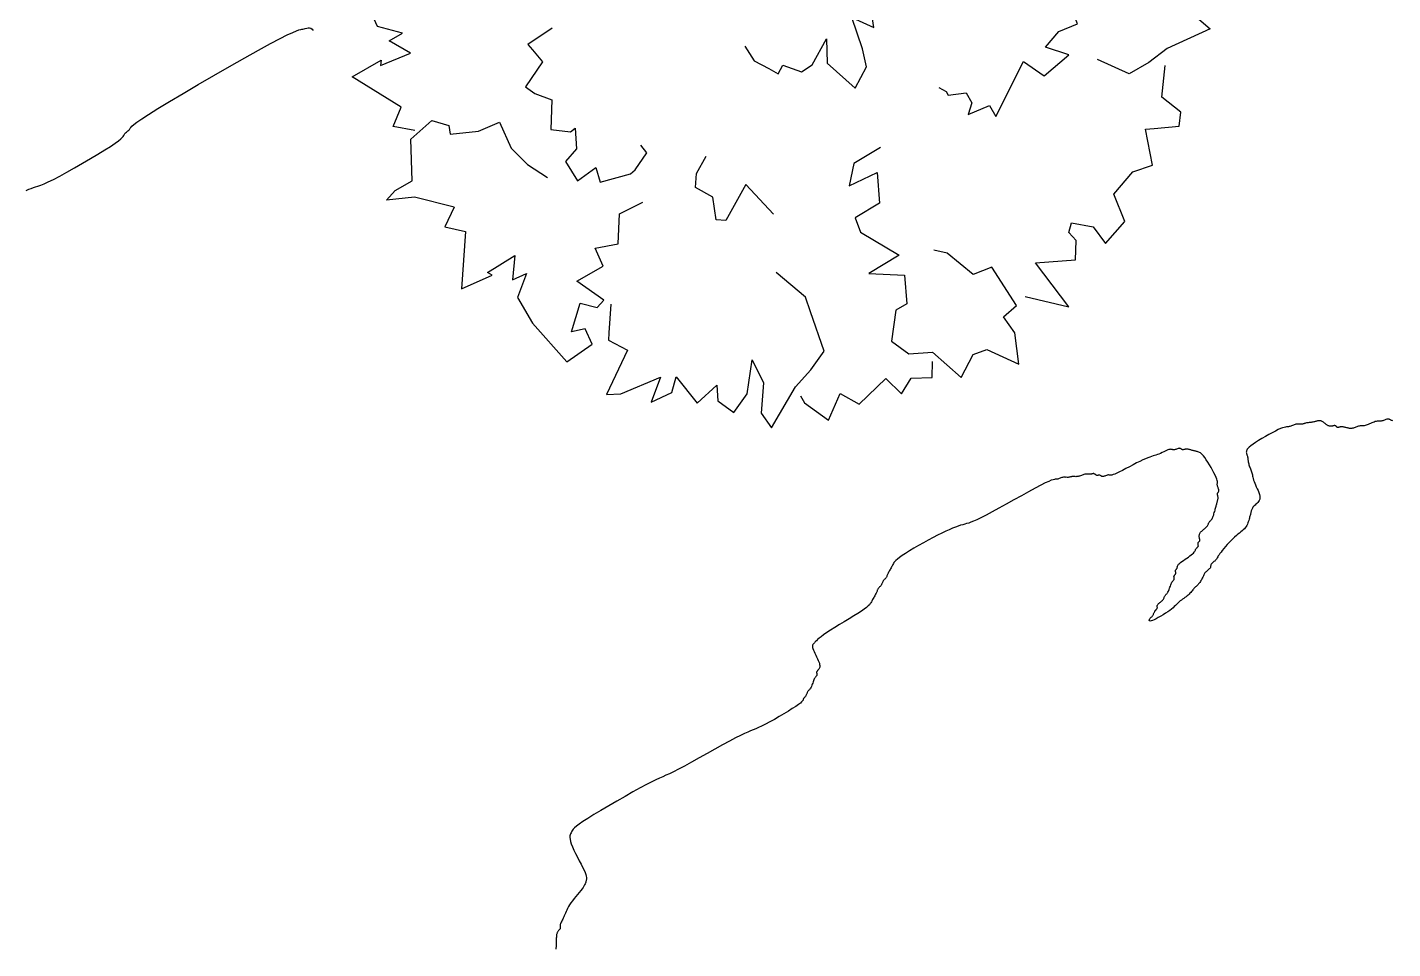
# Model space of a CAD drawing. Header units: metres. Extents: x 99558 to 100592, y 49739 to 50255.
# Drawn here: x 100032.28 to 100034.294, y 50053.834 to 50055.194 of the extents above; entities that cross this region are included whole.
import ezdxf

# ---------------------------------------------------------------- set-up
doc = ezdxf.new("R2010")
doc.units = ezdxf.units.M
doc.header["$MEASUREMENT"] = 0
doc.layers.add('Vegetation', color=100, linetype='Continuous')

# ---------------------------------------------------------------- blocks, each defined once
blk = doc.blocks.new('TREE-13')
for points in [[(-21.55, 67.39), (-19.58, 66.68), (-18.68, 69.81), (-10.83, 73.35), (-12.85, 70.01), (-12.85, 68.14), (-7.46, 69.81), (-3.65, 68.77), (-4.1, 65.43), (2.19, 67.72), (5.1, 68.14), (3.98, 64.39), (8.02, 63.35), (6.45, 59.19), (-1.18, 59.19), (-3.2, 55.44), (0.62, 52.94), (5.55, 52.53), (-2.3, 46.28), (-9.03, 46.28), (-9.48, 46.7), (-9.93, 50.24)], [(6, 66.48), (8.47, 71.68), (13.18, 69.81), (13.63, 66.48), (19.46, 67.1), (19.91, 64.39), (24.4, 63.77), (25.3, 61.69), (25.3, 60.23), (30.23, 60.85), (28.21, 58.15), (33.6, 57.73), (31.58, 55.86), (35.35, 53.05)], [(-21.55, 67.39), (-23.22, 65.01), (-26.99, 66.85), (-28.3, 60.72)], [(-45.27, 43.31), (-46.62, 46.64), (-44.6, 46.64), (-44.6, 49.55), (-40.78, 49.55), (-43.7, 53.92), (-43.7, 55.8), (-41.23, 55.17), (-39.89, 53.51), (-39.89, 58.5), (-36.97, 59.13), (-36.97, 57.25), (-35.4, 55.8), (-34.05, 61.21), (-36.07, 63.08), (-32.03, 66), (-31.59, 61.83), (-31.14, 59.13), (-32.03, 55.8), (-27.77, 54.96), (-27.77, 58.09), (-23.96, 58.09), (-24.41, 54.55)], [(35.35, 53.05), (41.87, 54.3), (36.68, 48), (42.6, 47.36), (42.6, 44.48), (41.48, 43.36), (41.8, 41.92), (45, 42.4), (46.92, 44.8), (49.63, 41.45), (47.88, 37.45), (50.56, 34.08), (53.42, 32.98), (52.19, 27.7), (53.47, 27.54), (57.15, 27.06), (57.31, 24.99), (54.43, 22.91), (54.41, 21.49)], [(30.32, 51.33), (29.87, 45.71), (32.79, 42.79), (38.31, 42.79), (39.88, 39.87), (40.94, 34.53), (42.51, 32.24), (34.39, 29.17), (37.5, 26.76), (35.03, 25.93), (38.56, 23.61), (41.69, 25.58), (44.07, 24.69)], [(-59.34, 18.66), (-61.81, 20.74), (-59.34, 22.62), (-63.38, 30.11), (-58.45, 30.11), (-58.9, 29.49), (-54.18, 28.86), (-55.98, 31.99), (-53.73, 31.99), (-56.43, 34.69), (-55.98, 39.06), (-53.73, 46.35), (-49.25, 45.52), (-49.25, 43.02), (-51.27, 42.6), (-48.35, 39.27), (-46.33, 40.94), (-44.98, 40.31), (-47.45, 36.15), (-42.96, 35.73), (-42.96, 32.82), (-39.6, 33.65), (-37.58, 29.7), (-33.89, 29.55)], [(8.96, 43.3), (12.59, 45.58), (13.05, 44.64), (14.07, 42.6), (18.45, 43.39), (18.79, 41.69), (18.61, 39.04), (22.71, 37.37), (21.83, 34.6), (21.03, 34.2), (23.75, 32.77), (26.15, 33.5), (28.04, 30.72), (25.12, 29.03), (26.85, 27.57), (23.88, 23.99), (23.07, 23.59), (20.09, 23.03), (19.44, 24.33)], [(-17.93, 26.42), (-17.93, 24.76), (-21.29, 26.84), (-19.72, 27.67), (-21.29, 28.09), (-25.11, 31.63), (-22.64, 33.09), (-22.64, 37.04), (-12.99, 33.92), (-12.99, 39.96), (-11.65, 40.58), (-9.63, 37.87), (-6.71, 37.87), (-5.81, 36), (-5.81, 33.09)], [(-34.25, 21.59), (-38.53, 21.3), (-38.36, 20.27), (-37.98, 18.01), (-41.98, 16.08), (-41.26, 14.51), (-39.56, 12.47), (-41.89, 8.71), (-39.55, 6.99), (-38.67, 7.13), (-40.03, 4.38), (-42.39, 3.56), (-42.29, 0.2), (-38.93, 0.55), (-39.47, -1.65), (-34.96, -2.8), (-34.08, -2.65), (-31.34, -1.35), (-31.58, 0.09)], [(24.51, 8.17), (24.51, 12.75), (26.98, 15.04), (27.43, 10.46), (31.47, 12.54), (31.47, 16.71), (33.71, 17.12), (39.54, 14), (39.54, 19.2), (42.46, 14.83), (46.27, 16.71), (46.27, 18.58), (49.86, 21.49), (52.78, 20.24), (54.35, 17.12), (59.74, 15.46), (57.72, 12.13), (58.17, 10.04), (62.43, 7.13), (58.17, 5.26), (55.25, 5.46), (54.8, 2.97), (48.07, 3.17), (47.62, 6.09), (42.91, 7.75), (41.56, 9.21)], [(-59.95, 5.95), (-64.28, 10.13), (-68.09, 11.79), (-66.3, 12.42), (-63.38, 12.42), (-60.47, 17.83), (-56.43, 18.66), (-54.63, 16.79), (-55.08, 15.54), (-51.27, 13.87), (-47.9, 13.46), (-48.35, 9.29), (-47.45, 5.96), (-45.88, 2.84)], [(-10.97, 5.1), (-10.85, 2.54), (-9.56, 0.44), (-8.74, -0.9), (-7.5, -0.14), (-5.61, -2.4), (-3.72, -2.29), (0, 0), (-1.72, -3.17), (0.04, -8.41), (3.06, -6.55), (3.89, -3.93), (4.84, 0.87), (6.9, -2.07), (7.85, 0.35), (9.75, 6), (9.4, 5.79), (6.86, 8.71), (8.64, 12.17), (7.34, 11.9), (4.86, 10.37), (3.15, 11.16), (1.27, 13.43), (0.8, 14.19)], [(-59.95, 5.95), (-62.6, 4.11), (-60.33, 2.01), (-65.06, -5.07), (-60.14, -5.54), (-60.53, -4.87), (-55.78, -4.7), (-57.86, -7.64), (-55.63, -7.85), (-58.57, -10.29), (-58.54, -14.68), (-57, -22.15), (-52.45, -21.75), (-52.21, -19.26), (-54.18, -18.65), (-50.96, -15.61), (-49.11, -17.46), (-47.71, -16.97), (-49.77, -12.59), (-45.27, -12.6), (-44.99, -9.7), (-41.72, -10.85), (-39.33, -7.1), (-35.51, -7.31)], [(48.07, 3.17), (52.22, 0.69), (53.12, 0.06), (52.67, -3.06), (59.85, -4.31), (58.5, -5.97), (53.12, -9.3), (56.93, -10.35), (54.02, -12.01), (51.77, -11.18), (53.12, -15.97), (49.3, -16.8), (51.1, -18.26), (51.1, -21.17), (47.73, -21.17), (43.25, -18.88), (45.04, -22.21), (48.86, -24.5), (49.75, -27), (42.8, -26.38), (39.43, -26.79), (36.07, -26.79), (33.08, -22.63)], [(10.76, -14.51), (11.41, -15.56), (11.41, -16.19), (13.87, -17.23), (13.87, -18.9), (12.53, -20.14), (15.89, -20.56), (15.89, -22.43), (23.52, -17.44), (25.09, -20.77), (29.8, -19.94), (27.34, -17.23), (30.25, -16.19), (33.17, -16.61), (33.62, -13.48), (32.72, -13.27), (33.17, -9.32), (26.89, -8.69), (30.7, -7.03), (30.25, -4.74), (28.46, -5.36), (26.89, -4.32), (26.89, -3.07)], [(-19.71, -18.49), (-21.05, -12.7), (-26.23, -15.81), (-27.45, -14.98), (-26.17, -11.85), (-27.67, -9.35), (-26.53, -7.62), (-24.03, -6.12)], [(-47.09, -18.01), (-49.5, -21.53), (-50.06, -22.47), (-48.35, -25.12), (-54.35, -29.25), (-52.44, -30.2), (-46.15, -30.99), (-49.19, -33.52), (-45.84, -33.82), (-44.15, -32.13), (-43.38, -37.04), (-39.56, -36.21), (-40.59, -38.28), (-39.37, -40.93), (-36.31, -39.53), (-33.19, -35.57), (-33.43, -39.35), (-35.94, -43.02), (-35.72, -45.67), (-29.65, -42.2), (-26.42, -41.17), (-23.36, -39.77), (-22.18, -33.73), (-21.74, -31.47), (-23.68, -26.17)], [(-1.12, -17.89), (-5.7, -17.97), (-7.94, -20.47), (-3.36, -20.84), (-5.37, -24.92), (-9.53, -24.99), (-9.91, -27.24), (-6.69, -33.02), (-11.9, -33.1), (-7.48, -35.95), (-9.29, -39.79), (-11.16, -39.82), (-14.01, -43.46), (-12.72, -46.36), (-9.57, -47.88), (-7.81, -53.23), (-4.52, -51.16), (-2.43, -51.57), (0.56, -55.78), (2.36, -51.49), (2.1, -48.58), (4.59, -48.09), (4.27, -41.36), (1.35, -40.96), (-0.39, -36.28), (-1.87, -34.96)], [(6.35, -47.59), (11.21, -52.12), (10.17, -44.02), (15.52, -46.63), (17.05, -44.19), (16.69, -42.65), (17.73, -41.6), (20.18, -43.71), (20.53, -46.76), (24.62, -45.36), (25.26, -41.05), (29.32, -39.62), (32.33, -40.21), (34.1, -35.09), (35.27, -35.64), (38.63, -37.19), (39.87, -35.51), (38.54, -32.22), (41.32, -28.4)], [(-29.65, -43.75), (-29.65, -44.9), (-27.88, -48.91), (-24.42, -46.36), (-22.78, -49.09), (-17.5, -47.81), (-16.59, -50.91), (-14.22, -49.63), (-11.49, -51.09), (-10.27, -49.06)]]:
    blk.add_lwpolyline(points)
blk = doc.blocks.new('L', base_point=(1.36831, 0.59127))
for p, q in [((1.28092, 0.65005), (1.31174, 0.67502)), ((1.31174, 0.67502), (1.34186, 0.62127)), ((1.29372, 0.59983), (1.28092, 0.65005)), ((1.34186, 0.62127), (1.32249, 0.59089)), ((1.27528, 0.56678), (1.30611, 0.59174)), ((1.32249, 0.59089), (1.29372, 0.59983)), ((1.30611, 0.59174), (1.33623, 0.538)), ((1.28809, 0.51656), (1.27528, 0.56678)), ((1.35572, 0.54781), (1.39115, 0.55437)), ((1.39115, 0.55437), (1.40424, 0.52724)), ((1.33698, 0.48912), (1.35572, 0.54781)), ((1.33623, 0.538), (1.31685, 0.50762)), ((1.40424, 0.52724), (1.37627, 0.48362)), ((1.31685, 0.50762), (1.28809, 0.51656)), ((1.37627, 0.48362), (1.33698, 0.48912))]:
    blk.add_line(p, q)
blk = doc.blocks.new('TREE-11')
at = {"layer": 'Vegetation', "xscale": 119.9999999999999, "yscale": 119.9999999999999, "zscale": 119.9999999999999, "rotation": 190.1248425347957}
blk.add_blockref('L', (54.5, 31.05), dxfattribs=at)
blk = doc.blocks.new('TREE-01')
for points in [[(42.64, 67.33), (42.59, 67.38), (42.54, 67.42), (42.51, 67.47), (42.48, 67.52), (42.45, 67.57), (42.43, 67.61), (42.4, 67.65), (42.36, 67.68), (42.32, 67.71), (42.26, 67.73), (42.2, 67.75), (42.12, 67.76), (42.04, 67.77), (41.96, 67.79), (41.88, 67.8), (41.8, 67.82), (41.72, 67.84), (41.65, 67.87), (41.58, 67.9), (41.51, 67.94), (41.44, 67.97), (41.37, 68.01), (41.3, 68.05), (41.21, 68.08), (41.12, 68.11), (41.01, 68.13), (40.9, 68.15), (40.78, 68.16), (40.65, 68.17), (40.53, 68.19), (40.41, 68.2), (40.29, 68.22), (40.19, 68.24), (40.09, 68.27), (40.01, 68.3), (39.93, 68.34), (39.86, 68.37), (39.79, 68.41), (39.73, 68.45), (39.66, 68.48), (39.58, 68.51), (39.51, 68.53), (39.42, 68.55), (39.34, 68.56), (39.25, 68.57), (39.16, 68.59), (39.08, 68.6), (39, 68.62), (38.92, 68.64), (38.85, 68.67), (38.78, 68.7), (38.72, 68.74), (38.66, 68.78), (38.6, 68.83), (38.55, 68.88), (38.5, 68.92), (38.45, 68.97), (38.4, 69.02), (38.35, 69.07), (38.3, 69.12), (38.25, 69.17), (38.2, 69.21), (38.15, 69.25), (38.1, 69.28), (38.05, 69.31), (38, 69.33), (37.95, 69.35), (37.9, 69.36), (37.86, 69.37), (37.82, 69.39), (37.78, 69.4), (37.75, 69.42), (37.72, 69.44), (37.7, 69.47), (37.68, 69.5), (37.66, 69.54), (37.65, 69.57), (37.64, 69.61), (37.62, 69.65), (37.61, 69.68), (37.58, 69.71), (37.56, 69.73), (37.52, 69.75), (37.48, 69.76), (37.44, 69.77), (37.4, 69.79), (37.35, 69.8), (37.3, 69.82), (37.25, 69.84), (37.2, 69.87), (37.15, 69.9), (37.1, 69.94), (37.06, 69.98), (37.02, 70.03), (36.98, 70.08), (36.94, 70.12), (36.92, 70.17), (36.89, 70.22), (36.88, 70.27), (36.86, 70.32), (36.85, 70.37), (36.84, 70.42), (36.82, 70.47), (36.81, 70.52), (36.78, 70.57), (36.76, 70.62), (36.72, 70.67), (36.68, 70.72), (36.64, 70.77), (36.6, 70.81), (36.55, 70.85), (36.5, 70.88), (36.45, 70.91), (36.4, 70.93), (36.35, 70.95), (36.3, 70.96), (36.24, 70.97), (36.18, 70.99), (36.12, 71), (36.05, 71.02), (35.98, 71.04), (35.91, 71.07), (35.82, 71.1), (35.74, 71.14), (35.65, 71.17), (35.56, 71.21), (35.48, 71.25), (35.39, 71.28), (35.32, 71.31), (35.24, 71.33), (35.18, 71.35), (35.12, 71.36), (35.06, 71.37), (35, 71.39), (34.95, 71.4), (34.9, 71.42), (34.85, 71.44), (34.8, 71.47), (34.75, 71.5), (34.7, 71.54), (34.64, 71.57), (34.58, 71.61), (34.52, 71.65), (34.45, 71.68), (34.38, 71.71), (34.3, 71.73), (34.22, 71.75), (34.14, 71.76), (34.05, 71.77), (33.96, 71.79), (33.88, 71.8), (33.79, 71.82), (33.72, 71.84), (33.64, 71.87), (33.57, 71.9), (33.48, 71.94), (33.38, 71.97), (33.26, 72.01), (33.1, 72.05), (32.9, 72.08), (32.65, 72.11), (32.35, 72.13), (32, 72.14), (31.63, 72.15), (31.25, 72.16), (30.86, 72.15), (30.49, 72.14), (30.15, 72.13), (29.85, 72.11), (29.6, 72.08), (29.4, 72.05), (29.25, 72.01), (29.13, 71.97), (29.04, 71.92), (28.98, 71.87), (28.94, 71.82), (28.91, 71.77), (28.89, 71.72), (28.87, 71.67), (28.86, 71.62), (28.85, 71.57), (28.83, 71.51), (28.82, 71.45), (28.8, 71.38), (28.78, 71.31), (28.75, 71.23), (28.72, 71.15), (28.68, 71.06), (28.65, 70.97), (28.61, 70.87), (28.57, 70.77), (28.54, 70.67), (28.51, 70.57), (28.49, 70.47), (28.47, 70.37), (28.46, 70.27), (28.45, 70.17), (28.43, 70.07), (28.42, 69.97), (28.4, 69.87), (28.38, 69.77), (28.35, 69.67), (28.32, 69.57), (28.28, 69.46), (28.25, 69.35), (28.21, 69.23), (28.17, 69.09), (28.14, 68.94), (28.11, 68.77), (28.09, 68.59), (28.07, 68.4), (28.05, 68.19), (28.03, 67.99), (28, 67.8), (27.96, 67.61), (27.91, 67.45), (27.85, 67.31), (27.76, 67.2), (27.66, 67.11), (27.55, 67.05), (27.44, 67.01), (27.32, 66.98), (27.2, 66.95), (27.08, 66.93), (26.98, 66.91), (26.88, 66.88), (26.8, 66.85), (26.73, 66.81), (26.66, 66.77), (26.6, 66.72), (26.55, 66.67), (26.49, 66.63), (26.44, 66.58), (26.39, 66.53), (26.34, 66.47), (26.29, 66.42), (26.24, 66.37), (26.18, 66.31), (26.12, 66.25), (26.05, 66.18), (25.98, 66.11), (25.9, 66.03), (25.81, 65.95), (25.72, 65.87), (25.63, 65.78), (25.52, 65.7), (25.41, 65.63), (25.3, 65.56), (25.18, 65.51), (25.05, 65.46), (24.91, 65.43), (24.77, 65.4), (24.61, 65.38), (24.44, 65.35), (24.26, 65.32), (24.06, 65.29), (23.84, 65.24), (23.61, 65.19), (23.36, 65.12), (23.11, 65.05), (22.86, 64.97), (22.61, 64.89), (22.38, 64.8), (22.16, 64.72), (21.98, 64.64), (21.82, 64.57), (21.68, 64.51), (21.57, 64.45), (21.48, 64.39), (21.39, 64.35), (21.32, 64.31), (21.25, 64.27), (21.17, 64.24), (21.1, 64.22), (21.02, 64.2), (20.93, 64.19), (20.85, 64.18), (20.77, 64.16), (20.7, 64.15), (20.63, 64.13), (20.57, 64.11), (20.53, 64.08), (20.5, 64.05), (20.47, 64.01), (20.44, 63.98), (20.42, 63.94), (20.39, 63.9), (20.35, 63.87), (20.31, 63.84), (20.25, 63.82), (20.19, 63.8), (20.11, 63.79), (20.03, 63.78), (19.95, 63.76), (19.87, 63.75), (19.79, 63.73), (19.71, 63.71), (19.64, 63.68), (19.57, 63.65), (19.5, 63.61), (19.44, 63.57), (19.38, 63.52), (19.31, 63.48), (19.25, 63.43), (19.17, 63.38), (19.1, 63.33), (19.01, 63.28), (18.93, 63.23), (18.84, 63.18), (18.75, 63.14), (18.67, 63.1), (18.58, 63.07), (18.51, 63.04), (18.43, 63.02), (18.37, 63), (18.3, 62.99), (18.24, 62.98), (18.18, 62.96), (18.11, 62.95), (18.05, 62.93), (17.97, 62.91), (17.89, 62.88), (17.81, 62.85), (17.72, 62.81), (17.62, 62.78), (17.52, 62.74), (17.41, 62.7), (17.29, 62.67), (17.17, 62.64), (17.04, 62.62), (16.91, 62.6), (16.78, 62.59), (16.64, 62.58), (16.5, 62.56), (16.37, 62.55), (16.23, 62.53), (16.11, 62.51), (15.98, 62.48), (15.86, 62.45), (15.74, 62.41), (15.61, 62.38), (15.46, 62.34), (15.3, 62.3), (15.12, 62.27), (14.9, 62.24), (14.67, 62.22), (14.41, 62.21), (14.13, 62.2), (13.86, 62.19), (13.6, 62.2), (13.36, 62.21), (13.14, 62.22), (12.97, 62.24), (12.84, 62.27), (12.76, 62.3), (12.72, 62.34), (12.7, 62.38), (12.72, 62.41), (12.75, 62.45), (12.79, 62.48), (12.84, 62.51), (12.89, 62.53), (12.94, 62.55), (12.99, 62.56), (13.04, 62.58), (13.09, 62.59), (13.14, 62.6), (13.19, 62.62), (13.24, 62.64), (13.29, 62.67), (13.34, 62.7), (13.39, 62.74), (13.44, 62.78), (13.49, 62.81), (13.54, 62.85), (13.59, 62.88), (13.64, 62.91), (13.69, 62.93), (13.74, 62.95), (13.78, 62.96), (13.83, 62.98), (13.87, 62.99), (13.91, 63), (13.94, 63.02), (13.97, 63.04), (13.99, 63.07), (14.01, 63.1), (14.03, 63.14), (14.05, 63.18), (14.07, 63.21), (14.09, 63.25), (14.13, 63.28), (14.17, 63.31), (14.23, 63.33), (14.29, 63.35), (14.37, 63.36), (14.45, 63.38), (14.53, 63.39), (14.61, 63.4), (14.69, 63.42), (14.77, 63.44), (14.84, 63.47), (14.91, 63.5), (14.97, 63.54), (15.03, 63.58), (15.08, 63.61), (15.14, 63.65), (15.19, 63.68), (15.24, 63.71), (15.29, 63.73), (15.34, 63.75), (15.39, 63.77), (15.45, 63.78), (15.5, 63.81), (15.57, 63.83), (15.63, 63.87), (15.71, 63.91), (15.78, 63.97), (15.87, 64.03), (15.95, 64.1), (16.04, 64.18), (16.13, 64.25), (16.21, 64.32), (16.29, 64.39), (16.37, 64.44), (16.44, 64.49), (16.51, 64.52), (16.57, 64.55), (16.62, 64.57), (16.67, 64.59), (16.71, 64.6), (16.74, 64.62), (16.77, 64.64), (16.79, 64.67), (16.81, 64.7), (16.83, 64.74), (16.84, 64.78), (16.85, 64.81), (16.87, 64.85), (16.88, 64.88), (16.91, 64.91), (16.93, 64.93), (16.97, 64.95), (17, 64.96), (17.04, 64.98), (17.08, 64.99), (17.11, 65), (17.14, 65.02), (17.17, 65.04), (17.19, 65.07), (17.21, 65.1), (17.23, 65.14), (17.24, 65.18), (17.25, 65.21), (17.27, 65.25), (17.28, 65.28), (17.31, 65.31), (17.33, 65.33), (17.37, 65.35), (17.4, 65.36), (17.44, 65.38), (17.48, 65.39), (17.51, 65.4), (17.55, 65.42), (17.57, 65.44), (17.6, 65.47), (17.62, 65.5), (17.64, 65.54), (17.67, 65.58), (17.72, 65.61), (17.78, 65.65), (17.86, 65.68), (17.97, 65.71), (18.11, 65.73), (18.28, 65.75), (18.46, 65.76), (18.65, 65.78), (18.84, 65.79), (19.03, 65.8), (19.21, 65.82), (19.37, 65.84), (19.51, 65.87), (19.63, 65.9), (19.73, 65.94), (19.81, 65.98), (19.88, 66.01), (19.94, 66.05), (19.99, 66.08), (20.04, 66.11), (20.09, 66.13), (20.14, 66.15), (20.19, 66.16), (20.23, 66.18), (20.27, 66.19), (20.31, 66.2), (20.35, 66.22), (20.37, 66.24), (20.4, 66.27), (20.41, 66.3), (20.43, 66.34), (20.44, 66.38), (20.45, 66.41), (20.47, 66.45), (20.49, 66.48), (20.51, 66.51), (20.54, 66.53), (20.57, 66.55), (20.6, 66.56), (20.64, 66.58), (20.68, 66.59), (20.71, 66.6), (20.75, 66.62), (20.77, 66.64), (20.8, 66.67), (20.81, 66.7), (20.83, 66.74), (20.84, 66.78), (20.85, 66.83), (20.87, 66.88), (20.89, 66.93), (20.91, 66.98), (20.94, 67.03), (20.97, 67.07), (21.01, 67.12), (21.06, 67.17), (21.11, 67.21), (21.17, 67.25), (21.24, 67.28), (21.31, 67.31), (21.39, 67.33), (21.47, 67.35), (21.55, 67.36), (21.64, 67.38), (21.73, 67.39), (21.81, 67.4), (21.9, 67.42), (21.98, 67.44), (22.05, 67.47), (22.11, 67.5), (22.18, 67.54), (22.23, 67.57), (22.29, 67.61), (22.34, 67.65), (22.39, 67.68), (22.44, 67.71), (22.49, 67.73), (22.54, 67.75), (22.6, 67.77), (22.65, 67.78), (22.71, 67.8), (22.77, 67.83), (22.84, 67.86), (22.91, 67.91), (22.99, 67.96), (23.07, 68.03), (23.16, 68.1), (23.24, 68.18), (23.33, 68.27), (23.42, 68.35), (23.5, 68.43), (23.58, 68.51), (23.65, 68.58), (23.71, 68.65), (23.78, 68.71), (23.83, 68.77), (23.89, 68.82), (23.94, 68.87), (23.99, 68.92), (24.04, 68.97), (24.09, 69.02), (24.14, 69.07), (24.19, 69.12), (24.23, 69.17), (24.28, 69.22), (24.32, 69.27), (24.35, 69.32), (24.38, 69.37), (24.4, 69.42), (24.42, 69.47), (24.43, 69.52), (24.44, 69.57), (24.46, 69.61), (24.47, 69.65), (24.49, 69.68), (24.51, 69.71), (24.54, 69.73), (24.57, 69.75), (24.61, 69.77), (24.64, 69.78), (24.68, 69.8), (24.72, 69.83), (24.75, 69.86), (24.78, 69.91), (24.8, 69.96), (24.82, 70.03), (24.83, 70.1), (24.84, 70.17), (24.86, 70.25), (24.87, 70.32), (24.89, 70.39), (24.91, 70.44), (24.94, 70.49), (24.97, 70.53), (25.01, 70.57), (25.04, 70.62), (25.08, 70.7), (25.12, 70.8), (25.15, 70.93), (25.18, 71.11), (25.2, 71.33), (25.21, 71.59), (25.22, 71.88), (25.23, 72.18), (25.22, 72.49), (25.21, 72.78), (25.2, 73.06), (25.18, 73.31), (25.15, 73.51), (25.12, 73.68), (25.08, 73.81), (25.04, 73.91), (24.99, 74), (24.94, 74.07), (24.89, 74.12), (24.84, 74.17), (24.79, 74.22), (24.74, 74.27), (24.69, 74.32), (24.64, 74.37), (24.59, 74.42), (24.54, 74.47), (24.49, 74.52), (24.44, 74.57), (24.39, 74.62), (24.34, 74.67), (24.29, 74.72), (24.24, 74.76), (24.19, 74.81), (24.14, 74.84), (24.09, 74.88), (24.04, 74.91), (23.99, 74.93), (23.94, 74.95), (23.9, 74.96), (23.85, 74.97), (23.81, 74.99), (23.77, 75), (23.74, 75.02), (23.71, 75.04), (23.69, 75.07), (23.67, 75.1), (23.65, 75.14), (23.63, 75.17), (23.61, 75.21), (23.59, 75.25), (23.55, 75.28), (23.51, 75.31), (23.45, 75.33), (23.39, 75.35), (23.32, 75.36), (23.24, 75.37), (23.17, 75.39), (23.1, 75.4), (23.03, 75.42), (22.98, 75.44), (22.93, 75.47), (22.89, 75.5), (22.86, 75.54), (22.83, 75.57), (22.78, 75.61), (22.73, 75.65), (22.66, 75.68), (22.58, 75.71), (22.46, 75.73), (22.33, 75.75), (22.18, 75.76), (22.03, 75.77), (21.86, 75.79), (21.69, 75.8), (21.53, 75.82), (21.37, 75.84), (21.23, 75.87), (21.09, 75.9), (20.95, 75.94), (20.79, 75.97), (20.62, 76.01), (20.42, 76.05), (20.18, 76.08), (19.91, 76.11), (19.58, 76.13), (19.23, 76.15), (18.85, 76.16), (18.46, 76.17), (18.07, 76.19), (17.71, 76.2), (17.39, 76.22), (17.11, 76.24), (16.89, 76.27), (16.72, 76.3), (16.59, 76.33), (16.51, 76.37), (16.44, 76.41), (16.39, 76.45), (16.35, 76.48), (16.31, 76.51), (16.25, 76.53), (16.18, 76.55), (16.11, 76.56), (16.04, 76.57), (15.96, 76.58), (15.89, 76.6), (15.83, 76.62), (15.77, 76.64), (15.73, 76.67), (15.69, 76.7), (15.67, 76.73), (15.65, 76.77), (15.63, 76.81), (15.61, 76.84), (15.59, 76.88), (15.57, 76.91), (15.54, 76.93), (15.51, 76.94), (15.48, 76.96), (15.44, 76.97), (15.4, 76.98), (15.37, 77), (15.33, 77.02), (15.31, 77.04), (15.28, 77.07), (15.27, 77.1), (15.25, 77.13), (15.24, 77.17), (15.23, 77.21), (15.21, 77.24), (15.19, 77.28), (15.17, 77.31), (15.14, 77.33), (15.11, 77.34), (15.07, 77.36), (15.03, 77.37), (14.98, 77.38), (14.94, 77.4), (14.89, 77.42), (14.84, 77.44), (14.79, 77.47), (14.74, 77.5), (14.68, 77.53), (14.63, 77.57), (14.57, 77.61), (14.51, 77.64), (14.44, 77.68), (14.37, 77.71), (14.29, 77.73), (14.21, 77.74), (14.12, 77.76), (14.04, 77.77), (13.95, 77.78), (13.86, 77.8), (13.78, 77.82), (13.7, 77.84), (13.63, 77.87), (13.57, 77.9), (13.5, 77.93), (13.45, 77.97), (13.39, 78.01), (13.34, 78.04), (13.29, 78.08), (13.24, 78.1), (13.19, 78.13), (13.14, 78.14), (13.09, 78.16), (13.04, 78.17), (12.99, 78.18), (12.94, 78.2), (12.89, 78.22), (12.84, 78.24), (12.79, 78.27), (12.74, 78.3), (12.68, 78.33), (12.63, 78.37), (12.57, 78.41), (12.51, 78.44), (12.44, 78.48), (12.37, 78.5), (12.29, 78.53), (12.21, 78.54), (12.13, 78.56), (12.04, 78.57), (11.97, 78.58), (11.89, 78.6), (11.83, 78.62), (11.77, 78.64), (11.72, 78.67), (11.67, 78.7), (11.59, 78.73), (11.47, 78.77), (11.29, 78.81), (11.02, 78.84), (10.65, 78.88), (10.17, 78.9), (9.56, 78.93), (8.84, 78.94), (8.05, 78.96), (7.22, 78.97), (6.38, 78.98), (5.57, 79), (4.82, 79.02), (4.17, 79.04), (3.62, 79.07), (3.19, 79.1), (2.84, 79.14), (2.56, 79.18), (2.34, 79.22), (2.14, 79.27), (1.96, 79.32), (1.76, 79.37), (1.55, 79.42), (1.31, 79.47), (1.04, 79.52), (0.74, 79.56), (0.4, 79.6), (0.03, 79.64), (-0.38, 79.68), (-0.84, 79.7), (-1.33, 79.73), (-1.86, 79.74), (-2.39, 79.75), (-2.93, 79.75), (-3.45, 79.75), (-3.94, 79.74), (-4.39, 79.73), (-4.77, 79.7), (-5.09, 79.68), (-5.34, 79.64), (-5.53, 79.6), (-5.68, 79.56), (-5.8, 79.52), (-5.89, 79.47), (-5.97, 79.42), (-6.04, 79.37), (-6.12, 79.32), (-6.2, 79.27), (-6.29, 79.22), (-6.37, 79.17), (-6.46, 79.12), (-6.55, 79.07), (-6.63, 79.02), (-6.71, 78.97), (-6.78, 78.92), (-6.85, 78.87), (-6.91, 78.82), (-6.97, 78.78), (-7.02, 78.74), (-7.07, 78.7), (-7.12, 78.67), (-7.17, 78.64), (-7.22, 78.62), (-7.27, 78.6), (-7.32, 78.58), (-7.37, 78.57), (-7.42, 78.56), (-7.47, 78.54), (-7.52, 78.53), (-7.57, 78.5), (-7.62, 78.48), (-7.67, 78.44), (-7.72, 78.41), (-7.77, 78.37), (-7.82, 78.33), (-7.87, 78.3), (-7.92, 78.27), (-7.97, 78.24), (-8.02, 78.22), (-8.07, 78.2), (-8.12, 78.18), (-8.17, 78.17), (-8.22, 78.16), (-8.27, 78.14), (-8.32, 78.13), (-8.37, 78.1), (-8.42, 78.08), (-8.48, 78.04), (-8.53, 78.01), (-8.58, 77.96), (-8.64, 77.92), (-8.7, 77.87), (-8.77, 77.82), (-8.84, 77.77), (-8.92, 77.72), (-9, 77.67), (-9.09, 77.62), (-9.17, 77.57), (-9.26, 77.52), (-9.35, 77.47), (-9.43, 77.42), (-9.51, 77.37), (-9.58, 77.32), (-9.66, 77.27), (-9.75, 77.23), (-9.88, 77.18), (-10.03, 77.14), (-10.24, 77.1), (-10.51, 77.07), (-10.84, 77.04), (-11.26, 77.02), (-11.73, 77), (-12.25, 76.98), (-12.79, 76.97), (-13.33, 76.96), (-13.85, 76.94), (-14.34, 76.93), (-14.78, 76.91), (-15.14, 76.88), (-15.44, 76.84), (-15.68, 76.81), (-15.87, 76.77), (-16.02, 76.73), (-16.14, 76.7), (-16.23, 76.67), (-16.31, 76.64), (-16.38, 76.62), (-16.45, 76.6), (-16.51, 76.57), (-16.56, 76.54), (-16.61, 76.49), (-16.65, 76.43), (-16.68, 76.35), (-16.71, 76.24), (-16.73, 76.1), (-16.75, 75.94), (-16.77, 75.76), (-16.78, 75.56), (-16.79, 75.37), (-16.81, 75.18), (-16.82, 75), (-16.85, 74.84), (-16.87, 74.7), (-16.91, 74.59), (-16.95, 74.49), (-16.99, 74.41), (-17.03, 74.35), (-17.08, 74.31), (-17.13, 74.27), (-17.18, 74.24), (-17.23, 74.22), (-17.28, 74.2), (-17.33, 74.19), (-17.37, 74.17), (-17.41, 74.16), (-17.45, 74.15), (-17.48, 74.13), (-17.51, 74.11), (-17.53, 74.08), (-17.55, 74.05), (-17.57, 74.01), (-17.58, 73.97), (-17.59, 73.94), (-17.61, 73.9), (-17.62, 73.87), (-17.65, 73.84), (-17.67, 73.82), (-17.71, 73.8), (-17.75, 73.78), (-17.8, 73.76), (-17.85, 73.74), (-17.91, 73.72), (-17.97, 73.68), (-18.05, 73.64), (-18.12, 73.58), (-18.21, 73.52), (-18.29, 73.45), (-18.38, 73.37), (-18.47, 73.3), (-18.55, 73.23), (-18.64, 73.16), (-18.71, 73.11), (-18.79, 73.06), (-18.85, 73.03), (-18.91, 73), (-18.97, 72.98), (-19.03, 72.96), (-19.08, 72.95), (-19.13, 72.93), (-19.18, 72.91), (-19.23, 72.88), (-19.28, 72.85), (-19.33, 72.81), (-19.38, 72.77), (-19.43, 72.74), (-19.48, 72.7), (-19.53, 72.67), (-19.58, 72.64), (-19.63, 72.62), (-19.68, 72.6), (-19.73, 72.59), (-19.77, 72.57), (-19.81, 72.56), (-19.85, 72.55), (-19.89, 72.53), (-19.91, 72.51), (-19.94, 72.48), (-19.97, 72.45), (-20.01, 72.41), (-20.09, 72.37), (-20.21, 72.34), (-20.37, 72.3), (-20.61, 72.27), (-20.91, 72.24), (-21.31, 72.22), (-21.76, 72.2), (-22.26, 72.19), (-22.79, 72.19), (-23.32, 72.19), (-23.83, 72.2), (-24.3, 72.22), (-24.72, 72.24), (-25.06, 72.27), (-25.34, 72.3), (-25.6, 72.34), (-25.86, 72.37), (-26.15, 72.41), (-26.49, 72.45), (-26.92, 72.48), (-27.45, 72.51), (-28.11, 72.53), (-28.88, 72.55), (-29.72, 72.56), (-30.59, 72.57), (-31.46, 72.59), (-32.29, 72.6), (-33.06, 72.62), (-33.72, 72.64), (-34.26, 72.67), (-34.69, 72.7), (-35.06, 72.74), (-35.4, 72.77), (-35.74, 72.81), (-36.11, 72.85), (-36.56, 72.88), (-37.12, 72.91), (-37.81, 72.93), (-38.61, 72.94), (-39.48, 72.95), (-40.39, 72.96), (-41.3, 72.95), (-42.17, 72.94), (-42.97, 72.93), (-43.66, 72.91), (-44.22, 72.88), (-44.65, 72.85), (-44.97, 72.81), (-45.21, 72.77), (-45.38, 72.72), (-45.5, 72.67), (-45.59, 72.62), (-45.66, 72.57), (-45.74, 72.52), (-45.82, 72.46), (-45.9, 72.39), (-45.99, 72.3), (-46.07, 72.18), (-46.14, 72.02), (-46.21, 71.82), (-46.26, 71.57), (-46.31, 71.27), (-46.34, 70.93), (-46.37, 70.56), (-46.39, 70.17), (-46.4, 69.79), (-46.42, 69.42), (-46.44, 69.08), (-46.46, 68.77), (-46.49, 68.53), (-46.52, 68.33), (-46.56, 68.17), (-46.6, 68.05), (-46.65, 67.96), (-46.7, 67.88), (-46.75, 67.83), (-46.8, 67.77), (-46.85, 67.72), (-46.9, 67.67), (-46.96, 67.62), (-47.04, 67.57), (-47.13, 67.51), (-47.24, 67.45), (-47.37, 67.38), (-47.53, 67.31), (-47.72, 67.23), (-47.93, 67.15), (-48.16, 67.06), (-48.4, 66.97), (-48.65, 66.87), (-48.89, 66.77), (-49.12, 66.68), (-49.33, 66.58), (-49.52, 66.48), (-49.68, 66.38), (-49.83, 66.28), (-49.96, 66.18), (-50.08, 66.09), (-50.19, 66), (-50.3, 65.92), (-50.4, 65.84), (-50.5, 65.77), (-50.6, 65.7), (-50.69, 65.64), (-50.78, 65.58), (-50.87, 65.53), (-50.94, 65.48), (-51.01, 65.43), (-51.06, 65.38), (-51.11, 65.33), (-51.14, 65.28), (-51.17, 65.23), (-51.19, 65.18), (-51.21, 65.14), (-51.22, 65.1), (-51.24, 65.07), (-51.26, 65.04), (-51.29, 65.02), (-51.33, 65), (-51.36, 64.99), (-51.41, 64.98), (-51.45, 64.96), (-51.5, 64.95), (-51.55, 64.93), (-51.6, 64.91), (-51.65, 64.88), (-51.7, 64.85), (-51.75, 64.81), (-51.8, 64.76), (-51.85, 64.71), (-51.9, 64.65), (-51.95, 64.58), (-52, 64.51), (-52.05, 64.43), (-52.1, 64.35), (-52.15, 64.26), (-52.2, 64.18), (-52.25, 64.09), (-52.3, 64), (-52.35, 63.92), (-52.4, 63.84), (-52.45, 63.77), (-52.5, 63.7), (-52.55, 63.64), (-52.59, 63.58), (-52.63, 63.53)], [(-19, -68.23), (-18.78, -68.25), (-18.6, -68.28), (-18.43, -68.31), (-18.27, -68.35), (-18.09, -68.38), (-17.87, -68.42), (-17.61, -68.46), (-17.27, -68.49), (-16.85, -68.52), (-16.32, -68.54), (-15.72, -68.55), (-15.06, -68.56), (-14.39, -68.57), (-13.71, -68.56), (-13.07, -68.55), (-12.48, -68.54), (-11.98, -68.52), (-11.58, -68.49), (-11.28, -68.46), (-11.06, -68.42), (-10.91, -68.38), (-10.81, -68.35), (-10.74, -68.31), (-10.69, -68.28), (-10.64, -68.25), (-10.59, -68.23), (-10.52, -68.21), (-10.45, -68.2), (-10.38, -68.18), (-10.3, -68.17), (-10.23, -68.16), (-10.16, -68.14), (-10.11, -68.12), (-10.06, -68.09), (-9.99, -68.06), (-9.88, -68.02), (-9.69, -67.98), (-9.4, -67.95), (-8.96, -67.91), (-8.37, -67.88), (-7.57, -67.85), (-6.57, -67.83), (-5.4, -67.81), (-4.11, -67.8), (-2.77, -67.8), (-1.43, -67.8), (-0.15, -67.81), (1.03, -67.83), (2.03, -67.85), (2.82, -67.88), (3.42, -67.91), (3.86, -67.95), (4.16, -67.98), (4.35, -68.02), (4.48, -68.06), (4.56, -68.09), (4.63, -68.12), (4.72, -68.14), (4.81, -68.16), (4.91, -68.19), (5.01, -68.22), (5.1, -68.28), (5.17, -68.35), (5.22, -68.45), (5.23, -68.58)]]:
    blk.add_lwpolyline(points)

msp = doc.modelspace()

# ---------------------------------------------------------------- block references
at = {"layer": 'Vegetation', "color": 0, "rotation": 30.00000000000242}
for name, p, xscale, yscale, zscale in [('TREE-01', (100031.9249, 50056.3244), 0.02, 0.02, 0.02), ('TREE-13', (100033.4584, 50055.1765), 0.01, 0.01, 0.01), ('TREE-01', (100034.2439, 50053.3931), 0.01531683116060387, 0.01531683116060387, 0.01531683116060387), ('TREE-11', (100031.5643, 50052.7502), 0.01761878057961519, 0.01761878057961519, 0.01761878057961519)]:
    msp.add_blockref(name, p, dxfattribs=dict(at, xscale=xscale, yscale=yscale, zscale=zscale))

doc.saveas('drawing.dxf')
